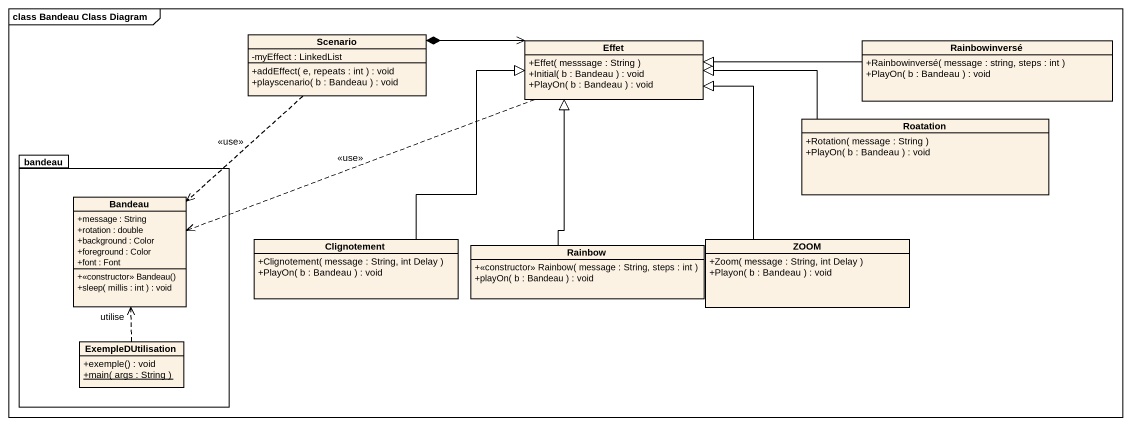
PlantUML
@startuml
mainframe class Bandeau Class Diagram
hide circle
hide empty members
skinparam classAttributeIconSize 0
class Scenario {
  -myEffect : LinkedList
  +addEffect( e, repeats : int ) : void
  +playscenario( b : Bandeau ) : void
}
class Effet {
  +Effet( messsage : String )
  +Initial( b : Bandeau ) : void
  +PlayOn( b : Bandeau ) : void
}
class Rainbowinversé {
  +Rainbowinversé( message : string, steps : int )
  +PlayOn( b : Bandeau ) : void
}
class Roatation {
  +Rotation( message : String )
  +PlayOn( b : Bandeau ) : void
}
package bandeau {
  class Bandeau {
    +message : String
    +rotation : double
    +background : Color
    +foreground : Color
    +font : Font
    +<<constructor>> Bandeau()
    +sleep( millis : int ) : void
  }
  class ExempleDUtilisation {
    +exemple() : void
    {static} +main( args : String )
  }
}
class Clignotement {
  +Clignotement( message : String, int Delay )
  +PlayOn( b : Bandeau ) : void
}
class Rainbow {
  +<<constructor>> Rainbow( message : String, steps : int )
  +playOn( b : Bandeau ) : void
}
class ZOOM {
  +Zoom( message : String, int Delay )
  +Playon( b : Bandeau ) : void
}
Scenario *-right-> Effet
Scenario ..> Bandeau : <<use>>
Effet .left.> Bandeau : <<use>>
Rainbowinversé -left-|> Effet
Roatation -left-|> Effet
Clignotement -up-|> Effet
Rainbow -up-|> Effet
ZOOM -up-|> Effet
ExempleDUtilisation .up.> Bandeau : utilise
@enduml
